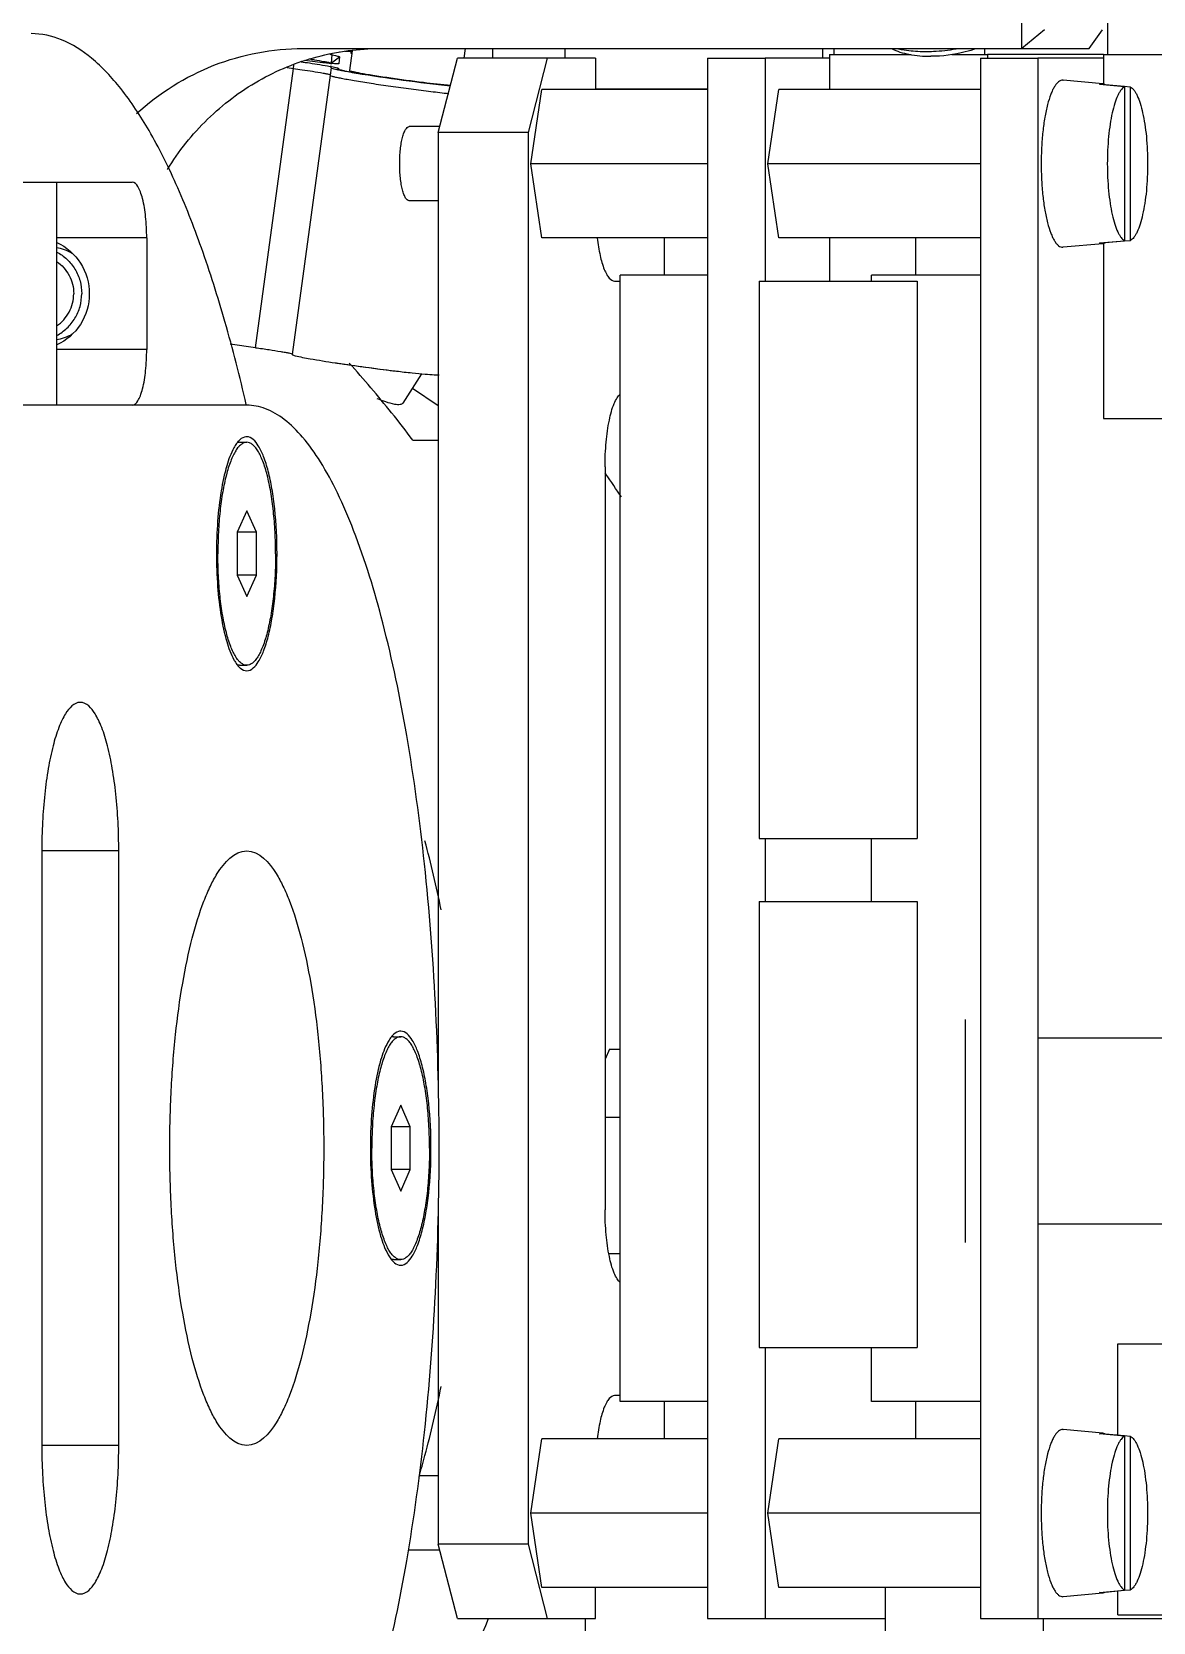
# Model space of a CAD drawing. Header units: millimetres. Extents: x 0 to 841, y 0 to 594.
# Drawn here: x 92.23 to 107.32, y 225.68 to 247.08 of the extents above; entities that cross this region are included whole.
import ezdxf

# ---------------------------------------------------------------- set-up
doc = ezdxf.new("R2010")
doc.units = ezdxf.units.MM
doc.header["$LTSCALE"] = 46.255
doc.layers.get('0').update_dxf_attribs({"linetype": 'CONTINUOUS'})
doc.layers.add('AXIS', color=7, linetype='CONTINUOUS')

msp = doc.modelspace()

# ---------------------------------------------------------------- linework, layer by layer
at = {"color": 7, "linetype": 'CONTINUOUS'}
for p, q in [((106.709, 246.774), (106.709, 250.374)), ((105.551, 246.855), (105.551, 249.056)), ((105.857, 247.105), (105.551, 246.855)), ((106.457, 246.855), (106.634, 247.105)), ((95.88, 246.855), (106.457, 246.855)), ((96.376, 246.808), (96.375, 246.808)), ((96.545, 246.825), (96.509, 246.56)), ((96.529, 246.824), (96.525, 246.795)), ((98.063, 246.855), (98.045, 246.725)), ((98.437, 246.725), (98.437, 246.855)), ((99.408, 246.725), (99.408, 246.855)), ((102.874, 246.726), (102.874, 246.855)), ((103.026, 246.774), (103.026, 246.855)), ((105.054, 246.774), (105.054, 246.855)), ((95.244, 242.828), (95.754, 246.587)), ((95.67, 246.598), (95.754, 246.587)), ((95.754, 246.587), (95.761, 246.636)), ((96.259, 246.658), (96.259, 246.658)), ((96.261, 246.594), (96.263, 246.618)), ((96.265, 246.647), (96.265, 246.653)), ((96.266, 246.658), (96.273, 246.775)), ((96.266, 246.663), (96.371, 246.744)), ((96.339, 246.57), (96.361, 246.587)), ((96.345, 246.569), (96.36, 246.581)), ((96.361, 246.587), (96.36, 246.581)), ((96.365, 246.652), (96.364, 246.651)), ((96.371, 246.744), (96.365, 246.652)), ((97.702, 245.725), (97.961, 246.725)), ((99.815, 246.725), (97.961, 246.725)), ((99.168, 246.725), (98.909, 245.725)), ((99.815, 246.725), (99.815, 246.305)), ((101.325, 246.724), (102.097, 246.724)), ((101.325, 246.724), (101.325, 225.724)), ((102.964, 246.724), (102.097, 246.724)), ((102.097, 246.724), (102.097, 243.724)), ((102.964, 246.774), (104.061, 246.774)), ((102.964, 246.774), (102.964, 246.305)), ((104.609, 246.774), (105.089, 246.774)), ((104.995, 246.724), (105.768, 246.724)), ((104.995, 246.724), (104.995, 225.724)), ((106.648, 246.774), (105.089, 246.774)), ((105.089, 246.774), (105.089, 246.724)), ((106.648, 246.724), (105.768, 246.724)), ((105.768, 246.724), (105.768, 225.724)), ((106.648, 246.774), (108.676, 246.774)), ((106.648, 246.774), (106.648, 246.381)), ((96.248, 246.495), (95.738, 242.737)), ((96.224, 246.51), (96.233, 246.508)), ((106.102, 246.43), (106.109, 246.429)), ((106.64, 246.381), (106.109, 246.429)), ((106.933, 246.34), (106.595, 246.371)), ((106.633, 246.382), (106.64, 246.381)), ((106.672, 246.364), (106.672, 246.371)), ((106.672, 246.371), (106.933, 246.347)), ((98.945, 245.305), (99.095, 246.305)), ((101.325, 246.305), (99.095, 246.305)), ((101.325, 246.306), (99.815, 246.306)), ((102.133, 245.305), (102.282, 246.305)), ((104.995, 246.305), (102.282, 246.305)), ((106.933, 246.347), (107.01, 246.34)), ((106.933, 246.34), (106.933, 244.269)), ((107.01, 246.34), (107.01, 244.269)), ((98.909, 245.725), (97.702, 245.725)), ((97.702, 245.725), (97.702, 232.91)), ((98.909, 245.725), (98.909, 226.725)), ((101.325, 245.305), (98.945, 245.305)), ((99.095, 244.305), (98.945, 245.305)), ((104.995, 245.305), (102.133, 245.305)), ((102.282, 244.305), (102.133, 245.305)), ((90.739, 245.055), (93.586, 245.055)), ((92.567, 245.055), (92.567, 242.055)), ((93.78, 244.305), (92.567, 244.305)), ((93.78, 244.305), (93.78, 242.805)), ((101.325, 244.305), (99.095, 244.305)), ((100.743, 243.805), (100.743, 244.305)), ((104.995, 244.305), (102.282, 244.305)), ((102.964, 244.305), (102.964, 243.724)), ((104.124, 243.805), (104.124, 244.305)), ((106.64, 244.228), (106.109, 244.18)), ((106.595, 244.238), (106.933, 244.269)), ((106.64, 244.228), (106.633, 244.228)), ((106.648, 244.228), (106.648, 241.874)), ((106.933, 244.262), (106.672, 244.238)), ((106.672, 244.238), (106.672, 244.245)), ((107.01, 244.269), (106.933, 244.262)), ((106.109, 244.18), (106.102, 244.18)), ((101.325, 243.805), (100.15, 243.805)), ((100.15, 228.644), (100.15, 243.805)), ((104.995, 243.805), (103.531, 243.805)), ((103.531, 243.724), (103.531, 243.805)), ((100.074, 243.725), (100.15, 243.725)), ((102.02, 243.724), (104.145, 243.724)), ((102.02, 243.724), (102.02, 236.224)), ((104.145, 243.724), (104.145, 236.224)), ((93.78, 242.805), (92.567, 242.805)), ((95.244, 242.828), (94.904, 242.874)), ((96.315, 242.625), (96.327, 242.623)), ((96.327, 242.623), (96.339, 242.621)), ((96.411, 242.611), (96.421, 242.609)), ((97.109, 242.517), (97.122, 242.515)), ((97.122, 242.515), (97.138, 242.514)), ((97.474, 242.478), (97.224, 242.081)), ((97.353, 242.285), (97.702, 242.05)), ((95.125, 242.055), (89.654, 242.055)), ((106.648, 241.874), (108.676, 241.874)), ((95.029, 241.555), (95.125, 241.555)), ((97.36, 241.584), (97.702, 241.584)), ((99.945, 241.225), (99.945, 231.225)), ((99.945, 241.127), (99.956, 241.127)), ((95.125, 240.632), (94.996, 240.344)), ((95.255, 240.344), (95.125, 240.632)), ((95.255, 240.344), (94.996, 240.344)), ((94.996, 240.344), (94.996, 239.766)), ((95.255, 239.766), (95.255, 240.344)), ((95.255, 239.766), (94.996, 239.766)), ((94.996, 239.766), (95.125, 239.478)), ((95.125, 239.478), (95.255, 239.766)), ((95.029, 238.555), (95.125, 238.555)), ((102.02, 236.224), (104.145, 236.224)), ((102.097, 236.224), (102.097, 235.374)), ((103.531, 235.374), (103.531, 236.224)), ((102.02, 235.374), (104.145, 235.374)), ((102.02, 235.374), (102.02, 229.374)), ((104.145, 235.374), (104.145, 229.374)), ((104.792, 230.787), (104.792, 233.787)), ((97.099, 233.555), (97.196, 233.555)), ((110.839, 233.537), (105.768, 233.537)), ((100.006, 233.388), (99.945, 233.251)), ((100.006, 233.388), (100.15, 233.388)), ((97.196, 232.632), (97.066, 232.344)), ((97.325, 232.344), (97.196, 232.632)), ((99.945, 232.472), (100.15, 232.472)), ((97.325, 232.344), (97.066, 232.344)), ((97.066, 232.344), (97.066, 231.766)), ((97.325, 231.766), (97.325, 232.344)), ((97.325, 231.766), (97.066, 231.766)), ((97.066, 231.766), (97.196, 231.478)), ((97.196, 231.478), (97.325, 231.766)), ((97.702, 231.2), (97.702, 226.725)), ((105.768, 231.037), (112.288, 231.037)), ((97.099, 230.555), (97.196, 230.555)), ((97.702, 230.714), (97.682, 230.695)), ((99.995, 230.638), (100.15, 230.638)), ((102.02, 229.374), (104.145, 229.374)), ((102.097, 229.374), (102.097, 225.724)), ((103.531, 228.644), (103.531, 229.374)), ((106.842, 229.424), (107.98, 229.424)), ((106.842, 228.195), (106.842, 229.424)), ((100.15, 228.725), (100.074, 228.725)), ((101.325, 228.644), (100.15, 228.644)), ((100.743, 228.144), (100.743, 228.644)), ((104.995, 228.644), (103.531, 228.644)), ((104.124, 228.144), (104.124, 228.644)), ((106.102, 228.269), (106.109, 228.268)), ((106.64, 228.22), (106.109, 228.268)), ((106.933, 228.179), (106.595, 228.21)), ((106.634, 228.221), (106.64, 228.22)), ((106.672, 228.203), (106.672, 228.21)), ((106.672, 228.21), (106.933, 228.186)), ((106.933, 228.186), (107.01, 228.179)), ((106.933, 228.179), (106.933, 226.108)), ((107.01, 228.179), (107.01, 226.108)), ((98.945, 227.144), (99.095, 228.144)), ((101.325, 228.144), (99.095, 228.144)), ((102.133, 227.144), (102.282, 228.144)), ((104.995, 228.144), (102.282, 228.144)), ((101.325, 227.144), (98.945, 227.144)), ((99.095, 226.144), (98.945, 227.144)), ((104.995, 227.144), (102.133, 227.144)), ((102.282, 226.144), (102.133, 227.144)), ((98.909, 226.725), (97.702, 226.725)), ((97.961, 225.725), (97.702, 226.725)), ((98.909, 226.725), (99.168, 225.725)), ((101.325, 226.144), (99.095, 226.144)), ((99.815, 225.725), (99.815, 226.144)), ((104.995, 226.144), (102.282, 226.144)), ((103.715, 225.424), (103.715, 226.144)), ((106.64, 226.067), (106.109, 226.019)), ((106.595, 226.077), (106.933, 226.108)), ((106.64, 226.067), (106.634, 226.067)), ((106.933, 226.101), (106.672, 226.077)), ((106.672, 226.077), (106.672, 226.084)), ((106.842, 225.774), (106.842, 226.093)), ((107.01, 226.108), (106.933, 226.101)), ((106.109, 226.019), (106.102, 226.019)), ((97.961, 225.725), (99.815, 225.725)), ((99.682, 216.233), (99.682, 225.725)), ((101.325, 225.724), (102.097, 225.724)), ((102.097, 225.724), (103.715, 225.724)), ((104.995, 225.724), (105.768, 225.724)), ((105.768, 225.724), (113.274, 225.725)), ((105.84, 225.724), (105.84, 225.424)), ((106.842, 225.774), (111.044, 225.774))]:
    msp.add_line(p, q, dxfattribs=at)
at = {"color": 6, "linetype": 'CONTINUOUS'}
msp.add_line((96.261, 246.594), (96.248, 246.495), dxfattribs=at)
at = {"color": 7, "linetype": 'CONTINUOUS'}
for centre, radius, start, end in [((95.863, 239.784), 7.066, 84.6599, 84.929), ((104.262, 248.872), 2.057, 268.7005, 270.0027), ((95.571, 243.078), 3.757, 79.4508, 79.717), ((95.69, 243.62), 3.046, 79.1112, 79.4529), ((96.505, 249.631), 2.988, 265.1146, 265.4558), ((95.701, 243.777), 3.046, 79.1112, 79.4529), ((92.475, 243.589), 0.591, 59.2379, 81.0271), ((92.475, 243.521), 0.591, 278.9729, 300.7621), ((99.741, 265.117), 22.751, 261.4013, 261.5841), ((100.275, 268.728), 26.401, 261.4264, 263.1124), ((100.344, 269.235), 26.913, 261.6192, 262.9419), ((85.081, 232.34), 15.369, 38.7074, 41.9844), ((99.828, 265.11), 22.756, 262.9546, 263.1375), ((85.059, 232.322), 15.398, 36.9784, 38.7083), ((102.4, 242.831), 2.979, 214.4506, 214.8873), ((87.245, 232.265), 15.495, 33.5097, 34.8868), ((82.1, 232.067), 15.964, 11.5496, 14.9754), ((82.1, 232.043), 15.964, 345.0246, 348.4504), ((82.135, 232.034), 15.928, 343.9583, 345.0238)]:
    msp.add_arc(centre, radius, start, end, dxfattribs=at)
for points, knots in [([(95.119, 242.063), (95.033, 242.437), (94.852, 243.147), (94.539, 244.14), (94.202, 245.001), (93.844, 245.722), (93.468, 246.297), (93.076, 246.721), (92.664, 246.99), (92.366, 247.055), (92.227, 247.055)], [0, 0, 0, 0, 0.190166, 0.36219, 0.51485, 0.647426, 0.75993, 0.853552, 0.931485, 1, 1, 1, 1]), ([(93.644, 245.98), (93.946, 246.256), (94.653, 246.7), (95.475, 246.855), (95.88, 246.855)], [0, 0, 0, 0, 0.502079, 1, 1, 1, 1]), ([(94.058, 245.227), (94.209, 245.473), (94.571, 245.929), (95.265, 246.452), (96.062, 246.78), (96.632, 246.855), (96.915, 246.855)], [0, 0, 0, 0, 0.252838, 0.503483, 0.752268, 1, 1, 1, 1]), ([(96.375, 246.808), (96.375, 246.807), (96.374, 246.807), (96.373, 246.807), (96.372, 246.807)], [0, 0, 0, 0, 0.406045, 1, 1, 1, 1]), ([(96.525, 246.813), (96.517, 246.813), (96.489, 246.815), (96.46, 246.817), (96.44, 246.818)], [0, 0, 0, 0, 0.286717, 1, 1, 1, 1]), ([(96.525, 246.795), (96.525, 246.794), (96.527, 246.792), (96.53, 246.791), (96.531, 246.79)], [0, 0, 0, 0, 0.314193, 1, 1, 1, 1]), ([(103.798, 246.855), (103.871, 246.817), (104.046, 246.765), (104.227, 246.75), (104.325, 246.75)], [0, 0, 0, 0, 0.457437, 1, 1, 1, 1]), ([(103.891, 246.852), (103.917, 246.846), (104.024, 246.826), (104.132, 246.817), (104.215, 246.815)], [0, 0, 0, 0, 0.237664, 1, 1, 1, 1]), ([(104.262, 246.815), (104.295, 246.815), (104.431, 246.818), (104.566, 246.834), (104.666, 246.852)], [0, 0, 0, 0, 0.246023, 1, 1, 1, 1]), ([(104.937, 246.852), (104.889, 246.835), (104.69, 246.777), (104.481, 246.75), (104.325, 246.75)], [0, 0, 0, 0, 0.246118, 1, 1, 1, 1]), ([(95.754, 246.587), (95.793, 246.581), (95.926, 246.562), (96.06, 246.542), (96.154, 246.525)], [0, 0, 0, 0, 0.288093, 1, 1, 1, 1]), ([(95.856, 246.677), (95.894, 246.672), (96.025, 246.652), (96.156, 246.632), (96.248, 246.615)], [0, 0, 0, 0, 0.290583, 1, 1, 1, 1]), ([(96.251, 246.654), (96.228, 246.656), (96.113, 246.667), (95.999, 246.681), (95.908, 246.693)], [0, 0, 0, 0, 0.201288, 1, 1, 1, 1]), ([(95.985, 246.711), (96.002, 246.709), (96.062, 246.699), (96.122, 246.689), (96.165, 246.681)], [0, 0, 0, 0, 0.286186, 1, 1, 1, 1]), ([(96.165, 246.681), (96.172, 246.68), (96.196, 246.676), (96.219, 246.671), (96.235, 246.667)], [0, 0, 0, 0, 0.306388, 1, 1, 1, 1]), ([(96.235, 246.667), (96.241, 246.665), (96.248, 246.663), (96.258, 246.661), (96.259, 246.658)], [0, 0, 0, 0, 0.709276, 1, 1, 1, 1]), ([(96.301, 246.578), (96.291, 246.581), (96.281, 246.585), (96.261, 246.59), (96.261, 246.594)], [0, 0, 0, 0, 0.726046, 1, 1, 1, 1]), ([(96.266, 246.612), (96.28, 246.609), (96.303, 246.604), (96.334, 246.598), (96.349, 246.592), (96.361, 246.589), (96.361, 246.587)], [0, 0, 0, 0, 0.424701, 0.735994, 0.927697, 1, 1, 1, 1]), ([(96.365, 246.651), (96.362, 246.649), (96.352, 246.649), (96.334, 246.649), (96.304, 246.65), (96.281, 246.652), (96.268, 246.653)], [0, 0, 0, 0, 0.091808, 0.290492, 0.595044, 1, 1, 1, 1]), ([(96.277, 246.768), (96.29, 246.766), (96.313, 246.761), (96.345, 246.754), (96.36, 246.749), (96.372, 246.746), (96.371, 246.744)], [0, 0, 0, 0, 0.424701, 0.735994, 0.927697, 1, 1, 1, 1]), ([(96.36, 246.581), (96.36, 246.577), (96.378, 246.573), (96.401, 246.564), (96.449, 246.554), (96.484, 246.547), (96.505, 246.543)], [0, 0, 0, 0, 0.072184, 0.263977, 0.575354, 1, 1, 1, 1]), ([(96.154, 246.525), (96.162, 246.523), (96.185, 246.519), (96.208, 246.514), (96.224, 246.51)], [0, 0, 0, 0, 0.306388, 1, 1, 1, 1]), ([(96.233, 246.508), (96.237, 246.507), (96.241, 246.505), (96.248, 246.503), (96.248, 246.502)], [0, 0, 0, 0, 0.697993, 1, 1, 1, 1]), ([(96.248, 246.495), (96.248, 246.491), (96.266, 246.486), (96.289, 246.478), (96.339, 246.467), (96.401, 246.454), (96.482, 246.44), (96.616, 246.416), (96.811, 246.385), (97.066, 246.348), (97.334, 246.311), (97.594, 246.278), (97.763, 246.258), (97.843, 246.25)], [0, 0, 0, 0, 0.00694, 0.025265, 0.055015, 0.095652, 0.14643, 0.20636, 0.348926, 0.512384, 0.684141, 0.850964, 1, 1, 1, 1]), ([(96.417, 246.553), (96.405, 246.556), (96.366, 246.563), (96.327, 246.571), (96.301, 246.578)], [0, 0, 0, 0, 0.307205, 1, 1, 1, 1]), ([(96.601, 246.52), (96.584, 246.523), (96.523, 246.534), (96.461, 246.545), (96.417, 246.553)], [0, 0, 0, 0, 0.280019, 1, 1, 1, 1]), ([(96.509, 246.56), (96.509, 246.557), (96.527, 246.553), (96.549, 246.545), (96.598, 246.536), (96.658, 246.523), (96.736, 246.51), (96.862, 246.489), (97.042, 246.462), (97.268, 246.43), (97.546, 246.394), (97.747, 246.371), (97.87, 246.361)], [0, 0, 0, 0, 0.007635, 0.028516, 0.062478, 0.108681, 0.166, 0.232968, 0.388865, 0.560629, 0.730898, 1, 1, 1, 1]), ([(97.867, 246.348), (97.653, 246.37), (97.231, 246.424), (96.81, 246.485), (96.601, 246.52)], [0, 0, 0, 0, 0.503417, 1, 1, 1, 1]), ([(106.102, 246.43), (106.093, 246.43), (106.072, 246.426), (106.043, 246.408), (106.015, 246.38), (105.989, 246.342), (105.963, 246.295), (105.929, 246.214), (105.892, 246.092), (105.857, 245.923), (105.831, 245.73), (105.815, 245.522), (105.809, 245.305), (105.815, 245.088), (105.831, 244.879), (105.857, 244.687), (105.892, 244.518), (105.929, 244.395), (105.963, 244.315), (105.989, 244.267), (106.015, 244.229), (106.043, 244.201), (106.072, 244.184), (106.093, 244.18), (106.102, 244.18)], [0, 0, 0, 0, 0.011999, 0.02546, 0.041394, 0.060358, 0.082588, 0.108128, 0.168733, 0.240732, 0.321847, 0.409301, 0.5, 0.590699, 0.678153, 0.759268, 0.831267, 0.891872, 0.917412, 0.939642, 0.958606, 0.97454, 0.988001, 1, 1, 1, 1]), ([(106.595, 246.371), (106.598, 246.373), (106.61, 246.379), (106.624, 246.382), (106.633, 246.382)], [0, 0, 0, 0, 0.26448, 1, 1, 1, 1]), ([(106.64, 246.381), (106.643, 246.381), (106.654, 246.379), (106.665, 246.375), (106.672, 246.371)], [0, 0, 0, 0, 0.240721, 1, 1, 1, 1]), ([(106.933, 246.34), (106.914, 246.33), (106.889, 246.304), (106.862, 246.262), (106.831, 246.204), (106.797, 246.112), (106.764, 245.983), (106.736, 245.833), (106.709, 245.605), (106.695, 245.305), (106.709, 245.004), (106.736, 244.776), (106.764, 244.626), (106.797, 244.497), (106.831, 244.406), (106.862, 244.347), (106.889, 244.305), (106.914, 244.28), (106.933, 244.269)], [0, 0, 0, 0, 0.029355, 0.047949, 0.069358, 0.120589, 0.182384, 0.253292, 0.331393, 0.5, 0.668607, 0.746708, 0.817616, 0.879411, 0.930642, 0.952051, 0.970645, 1, 1, 1, 1]), ([(107.01, 246.34), (107.029, 246.33), (107.054, 246.304), (107.082, 246.262), (107.112, 246.204), (107.146, 246.112), (107.179, 245.983), (107.207, 245.833), (107.235, 245.605), (107.248, 245.305), (107.235, 245.004), (107.207, 244.776), (107.179, 244.626), (107.146, 244.497), (107.112, 244.406), (107.082, 244.347), (107.054, 244.305), (107.029, 244.28), (107.01, 244.269)], [0, 0, 0, 0, 0.029355, 0.047949, 0.069358, 0.120589, 0.182384, 0.253292, 0.331393, 0.5, 0.668607, 0.746708, 0.817616, 0.879411, 0.930642, 0.952051, 0.970645, 1, 1, 1, 1]), ([(93.78, 244.305), (93.78, 244.401), (93.771, 244.579), (93.74, 244.787), (93.698, 244.923), (93.663, 245.002), (93.618, 245.055), (93.586, 245.055)], [0, 0, 0, 0, 0.358007, 0.665561, 0.78738, 0.883288, 1, 1, 1, 1]), ([(92.57, 244.244), (92.699, 244.186), (92.927, 243.987), (93.049, 243.555), (92.927, 243.123), (92.699, 242.924), (92.57, 242.866)], [0, 0, 0, 0, 0.247833, 0.5, 0.752167, 1, 1, 1, 1]), ([(99.839, 244.304), (99.849, 244.225), (99.872, 244.082), (99.917, 243.918), (99.963, 243.818), (100.002, 243.758), (100.046, 243.725), (100.074, 243.725)], [0, 0, 0, 0, 0.369444, 0.665334, 0.780444, 0.872798, 1, 1, 1, 1]), ([(106.633, 244.228), (106.63, 244.228), (106.617, 244.229), (106.604, 244.233), (106.595, 244.238)], [0, 0, 0, 0, 0.241136, 1, 1, 1, 1]), ([(106.672, 244.238), (106.67, 244.237), (106.66, 244.232), (106.648, 244.229), (106.64, 244.228)], [0, 0, 0, 0, 0.263004, 1, 1, 1, 1]), ([(92.569, 244.116), (92.619, 244.091), (92.713, 244.024), (92.822, 243.889), (92.891, 243.729), (92.906, 243.613), (92.906, 243.555)], [0, 0, 0, 0, 0.246866, 0.496091, 0.747415, 1, 1, 1, 1]), ([(92.568, 243.987), (92.603, 243.964), (92.668, 243.909), (92.741, 243.804), (92.787, 243.683), (92.798, 243.598), (92.798, 243.555)], [0, 0, 0, 0, 0.247257, 0.496647, 0.747802, 1, 1, 1, 1]), ([(92.568, 243.123), (92.603, 243.146), (92.668, 243.201), (92.741, 243.306), (92.787, 243.427), (92.798, 243.512), (92.798, 243.555)], [0, 0, 0, 0, 0.247257, 0.496647, 0.747802, 1, 1, 1, 1]), ([(92.569, 242.994), (92.619, 243.019), (92.713, 243.086), (92.822, 243.221), (92.891, 243.381), (92.906, 243.497), (92.906, 243.555)], [0, 0, 0, 0, 0.246866, 0.496091, 0.747415, 1, 1, 1, 1]), ([(93.586, 242.055), (93.618, 242.055), (93.663, 242.108), (93.698, 242.187), (93.74, 242.323), (93.771, 242.531), (93.78, 242.709), (93.78, 242.805)], [0, 0, 0, 0, 0.116712, 0.21262, 0.334439, 0.641993, 1, 1, 1, 1]), ([(95.244, 242.828), (95.305, 242.82), (95.418, 242.804), (95.551, 242.783), (95.639, 242.767), (95.686, 242.759), (95.717, 242.751), (95.733, 242.747), (95.737, 242.744)], [0, 0, 0, 0, 0.367699, 0.684067, 0.808802, 0.905002, 0.969406, 1, 1, 1, 1]), ([(95.738, 242.737), (95.737, 242.733), (95.757, 242.728), (95.767, 242.724), (95.777, 242.721)], [0, 0, 0, 0, 0.273959, 1, 1, 1, 1]), ([(95.777, 242.721), (95.843, 242.704), (96.023, 242.672), (96.202, 242.642), (96.315, 242.625)], [0, 0, 0, 0, 0.375521, 1, 1, 1, 1]), ([(97.138, 242.514), (97.209, 242.505), (97.339, 242.491), (97.509, 242.473), (97.628, 242.465), (97.691, 242.461), (97.712, 242.464)], [0, 0, 0, 0, 0.37417, 0.677507, 0.890556, 1, 1, 1, 1]), ([(97.224, 242.081), (97.217, 242.069), (97.176, 242.056), (97.059, 242.074), (96.957, 242.11), (96.881, 242.141)], [0, 0, 0, 0, 0.113775, 0.31103, 1, 1, 1, 1]), ([(99.945, 241.225), (99.945, 241.336), (99.954, 241.548), (99.993, 241.834), (100.045, 242.034), (100.102, 242.149), (100.133, 242.19), (100.15, 242.203)], [0, 0, 0, 0, 0.328947, 0.622836, 0.851932, 0.936235, 1, 1, 1, 1]), ([(95.125, 222.055), (95.211, 222.055), (95.395, 222.092), (95.652, 222.248), (95.899, 222.496), (96.136, 222.832), (96.363, 223.254), (96.667, 223.97), (96.997, 225.058), (97.307, 226.561), (97.539, 228.272), (97.681, 230.127), (97.73, 232.055), (97.681, 233.983), (97.539, 235.838), (97.307, 237.549), (96.997, 239.052), (96.667, 240.14), (96.363, 240.856), (96.136, 241.278), (95.899, 241.614), (95.652, 241.862), (95.395, 242.018), (95.211, 242.055), (95.125, 242.055)], [0, 0, 0, 0, 0.011999, 0.02546, 0.041394, 0.060358, 0.082588, 0.108128, 0.168733, 0.240732, 0.321847, 0.409301, 0.5, 0.590699, 0.678153, 0.759268, 0.831267, 0.891872, 0.917412, 0.939642, 0.958606, 0.97454, 0.988001, 1, 1, 1, 1]), ([(95.125, 241.555), (95.112, 241.555), (95.085, 241.549), (95.046, 241.526), (95.009, 241.489), (94.974, 241.439), (94.94, 241.375), (94.894, 241.268), (94.845, 241.105), (94.798, 240.879), (94.763, 240.623), (94.742, 240.344), (94.737, 240.153), (94.737, 240.055)], [0, 0, 0, 0, 0.024002, 0.050919, 0.082789, 0.120717, 0.165175, 0.216256, 0.337465, 0.481463, 0.643697, 0.818596, 1, 1, 1, 1]), ([(95.513, 240.055), (95.513, 240.153), (95.509, 240.344), (95.487, 240.623), (95.453, 240.879), (95.406, 241.105), (95.357, 241.268), (95.311, 241.375), (95.277, 241.439), (95.241, 241.489), (95.204, 241.526), (95.166, 241.549), (95.138, 241.555), (95.125, 241.555)], [0, 0, 0, 0, 0.181404, 0.356303, 0.518537, 0.662535, 0.783744, 0.834825, 0.879283, 0.917211, 0.949081, 0.975998, 1, 1, 1, 1]), ([(95.125, 238.555), (95.112, 238.555), (95.085, 238.561), (95.046, 238.584), (95.009, 238.621), (94.974, 238.671), (94.94, 238.735), (94.894, 238.842), (94.845, 239.005), (94.798, 239.231), (94.763, 239.487), (94.742, 239.766), (94.737, 239.957), (94.737, 240.055)], [0, 0, 0, 0, 0.024002, 0.050919, 0.082789, 0.120717, 0.165175, 0.216256, 0.337465, 0.481463, 0.643697, 0.818596, 1, 1, 1, 1]), ([(95.513, 240.055), (95.513, 239.957), (95.509, 239.766), (95.487, 239.487), (95.453, 239.231), (95.406, 239.005), (95.357, 238.842), (95.311, 238.735), (95.277, 238.671), (95.241, 238.621), (95.204, 238.584), (95.166, 238.561), (95.138, 238.555), (95.125, 238.555)], [0, 0, 0, 0, 0.181404, 0.356303, 0.518537, 0.662535, 0.783744, 0.834825, 0.879283, 0.917211, 0.949081, 0.975998, 1, 1, 1, 1]), ([(94.09, 232.055), (94.09, 232.315), (94.103, 232.826), (94.16, 233.568), (94.252, 234.253), (94.377, 234.854), (94.508, 235.288), (94.631, 235.577), (94.769, 235.837), (94.959, 236.055), (95.125, 236.055)], [0, 0, 0, 0, 0.182243, 0.357951, 0.520935, 0.665598, 0.787368, 0.838686, 0.88335, 1, 1, 1, 1]), ([(95.125, 236.055), (95.292, 236.055), (95.481, 235.837), (95.619, 235.577), (95.743, 235.288), (95.873, 234.854), (95.998, 234.253), (96.091, 233.568), (96.148, 232.826), (96.161, 232.315), (96.161, 232.055)], [0, 0, 0, 0, 0.11665, 0.161314, 0.212632, 0.334402, 0.479065, 0.642049, 0.817757, 1, 1, 1, 1]), ([(97.196, 233.555), (97.183, 233.555), (97.155, 233.549), (97.117, 233.526), (97.08, 233.489), (97.044, 233.439), (97.01, 233.375), (96.965, 233.268), (96.915, 233.105), (96.869, 232.879), (96.834, 232.623), (96.812, 232.344), (96.808, 232.153), (96.808, 232.055)], [0, 0, 0, 0, 0.024002, 0.050919, 0.082789, 0.120717, 0.165175, 0.216256, 0.337465, 0.481463, 0.643697, 0.818596, 1, 1, 1, 1]), ([(97.584, 232.055), (97.584, 232.153), (97.579, 232.344), (97.558, 232.623), (97.523, 232.879), (97.476, 233.105), (97.427, 233.268), (97.381, 233.375), (97.347, 233.439), (97.312, 233.489), (97.275, 233.526), (97.236, 233.549), (97.209, 233.555), (97.196, 233.555)], [0, 0, 0, 0, 0.181404, 0.356303, 0.518537, 0.662535, 0.783744, 0.834825, 0.879283, 0.917211, 0.949081, 0.975998, 1, 1, 1, 1]), ([(95.125, 228.055), (94.959, 228.055), (94.769, 228.273), (94.631, 228.533), (94.508, 228.822), (94.377, 229.256), (94.252, 229.857), (94.16, 230.542), (94.103, 231.284), (94.09, 231.795), (94.09, 232.055)], [0, 0, 0, 0, 0.11665, 0.161314, 0.212632, 0.334402, 0.479065, 0.642049, 0.817757, 1, 1, 1, 1]), ([(96.161, 232.055), (96.161, 231.795), (96.148, 231.284), (96.091, 230.542), (95.998, 229.857), (95.873, 229.256), (95.743, 228.822), (95.619, 228.533), (95.481, 228.273), (95.292, 228.055), (95.125, 228.055)], [0, 0, 0, 0, 0.182243, 0.357951, 0.520935, 0.665598, 0.787368, 0.838686, 0.88335, 1, 1, 1, 1]), ([(97.196, 230.555), (97.183, 230.555), (97.155, 230.561), (97.117, 230.584), (97.08, 230.621), (97.044, 230.671), (97.01, 230.735), (96.965, 230.842), (96.915, 231.005), (96.869, 231.231), (96.834, 231.487), (96.812, 231.766), (96.808, 231.957), (96.808, 232.055)], [0, 0, 0, 0, 0.024002, 0.050919, 0.082789, 0.120717, 0.165175, 0.216256, 0.337465, 0.481463, 0.643697, 0.818596, 1, 1, 1, 1]), ([(97.584, 232.055), (97.584, 231.957), (97.579, 231.766), (97.558, 231.487), (97.523, 231.231), (97.476, 231.005), (97.427, 230.842), (97.381, 230.735), (97.347, 230.671), (97.312, 230.621), (97.275, 230.584), (97.236, 230.561), (97.209, 230.555), (97.196, 230.555)], [0, 0, 0, 0, 0.181404, 0.356303, 0.518537, 0.662535, 0.783744, 0.834825, 0.879283, 0.917211, 0.949081, 0.975998, 1, 1, 1, 1]), ([(100.15, 230.247), (100.133, 230.26), (100.102, 230.301), (100.045, 230.416), (99.993, 230.616), (99.954, 230.902), (99.945, 231.114), (99.945, 231.225)], [0, 0, 0, 0, 0.063748, 0.148037, 0.377123, 0.671026, 1, 1, 1, 1]), ([(100.074, 228.725), (100.046, 228.725), (100.002, 228.692), (99.963, 228.632), (99.917, 228.532), (99.872, 228.368), (99.849, 228.225), (99.839, 228.145)], [0, 0, 0, 0, 0.127158, 0.219513, 0.334635, 0.630558, 1, 1, 1, 1]), ([(106.102, 228.269), (106.093, 228.269), (106.072, 228.265), (106.043, 228.247), (106.015, 228.219), (105.989, 228.181), (105.963, 228.134), (105.929, 228.053), (105.892, 227.931), (105.857, 227.762), (105.831, 227.569), (105.815, 227.361), (105.809, 227.144), (105.815, 226.927), (105.831, 226.718), (105.857, 226.526), (105.892, 226.357), (105.929, 226.234), (105.963, 226.154), (105.989, 226.106), (106.015, 226.068), (106.043, 226.04), (106.072, 226.023), (106.093, 226.019), (106.102, 226.019)], [0, 0, 0, 0, 0.011999, 0.02546, 0.041394, 0.060358, 0.082588, 0.108128, 0.168733, 0.240732, 0.321847, 0.409301, 0.5, 0.590699, 0.678153, 0.759268, 0.831267, 0.891872, 0.917412, 0.939642, 0.958606, 0.97454, 0.988001, 1, 1, 1, 1]), ([(106.595, 228.21), (106.598, 228.212), (106.61, 228.218), (106.624, 228.221), (106.634, 228.221)], [0, 0, 0, 0, 0.26448, 1, 1, 1, 1]), ([(106.64, 228.22), (106.643, 228.22), (106.654, 228.218), (106.665, 228.214), (106.672, 228.21)], [0, 0, 0, 0, 0.240721, 1, 1, 1, 1]), ([(106.933, 228.179), (106.914, 228.169), (106.889, 228.143), (106.862, 228.101), (106.831, 228.043), (106.797, 227.951), (106.764, 227.822), (106.736, 227.672), (106.709, 227.444), (106.696, 227.144), (106.709, 226.843), (106.736, 226.615), (106.764, 226.465), (106.797, 226.336), (106.831, 226.245), (106.862, 226.186), (106.889, 226.144), (106.914, 226.119), (106.933, 226.108)], [0, 0, 0, 0, 0.029355, 0.047949, 0.069358, 0.120589, 0.182384, 0.253292, 0.331393, 0.5, 0.668607, 0.746708, 0.817616, 0.879411, 0.930642, 0.952051, 0.970645, 1, 1, 1, 1]), ([(107.01, 228.179), (107.029, 228.169), (107.054, 228.143), (107.082, 228.101), (107.112, 228.043), (107.146, 227.951), (107.18, 227.822), (107.207, 227.672), (107.235, 227.444), (107.248, 227.144), (107.235, 226.843), (107.207, 226.615), (107.18, 226.465), (107.146, 226.336), (107.112, 226.245), (107.082, 226.186), (107.054, 226.144), (107.029, 226.119), (107.01, 226.108)], [0, 0, 0, 0, 0.029355, 0.047949, 0.069358, 0.120589, 0.182384, 0.253292, 0.331393, 0.5, 0.668607, 0.746708, 0.817616, 0.879411, 0.930642, 0.952051, 0.970645, 1, 1, 1, 1]), ([(106.634, 226.067), (106.63, 226.067), (106.617, 226.068), (106.604, 226.072), (106.595, 226.077)], [0, 0, 0, 0, 0.241136, 1, 1, 1, 1]), ([(106.672, 226.077), (106.67, 226.076), (106.66, 226.071), (106.648, 226.068), (106.64, 226.067)], [0, 0, 0, 0, 0.263004, 1, 1, 1, 1]), ([(98.375, 225.72), (97.952, 224.742), (96.909, 222.875), (95.506, 221.261), (94.732, 220.54)], [0, 0, 0, 0, 0.501686, 1, 1, 1, 1])]:
    msp.add_open_spline(points, degree=3, knots=knots, dxfattribs=at)
for points in [[(95.029, 241.555), (95.02, 241.555), (95.011, 241.554), (95.002, 241.552)], [(95.029, 238.555), (95.02, 238.555), (95.011, 238.556), (95.002, 238.558)], [(97.099, 233.555), (97.09, 233.555), (97.081, 233.554), (97.073, 233.552)], [(97.099, 230.555), (97.09, 230.555), (97.081, 230.556), (97.073, 230.558)]]:
    msp.add_open_spline(points, degree=3, dxfattribs=at)
at = {"layer": 'AXIS', "color": 7, "linetype": 'CONTINUOUS'}
for p, q in [((97.723, 245.805), (97.312, 245.805)), ((97.702, 244.805), (97.312, 244.805)), ((93.404, 236.055), (92.369, 236.055)), ((92.369, 236.055), (92.369, 228.055)), ((93.404, 228.055), (93.404, 236.055)), ((93.404, 228.055), (92.369, 228.055)), ((97.702, 227.644), (97.44, 227.644)), ((97.723, 226.644), (97.312, 226.644))]:
    msp.add_line(p, q, dxfattribs=at)
for centre, start, end in [((95.259, 241.347), 137.4015, 140.9361), ((95.259, 238.763), 219.0639, 222.5985), ((97.33, 233.347), 137.4015, 140.9361), ((97.33, 230.763), 219.0639, 222.5985)]:
    msp.add_arc(centre, 0.332, start, end, dxfattribs=at)
for points, knots in [([(97.183, 245.305), (97.183, 245.338), (97.184, 245.401), (97.192, 245.494), (97.203, 245.58), (97.219, 245.655), (97.235, 245.709), (97.25, 245.745), (97.268, 245.778), (97.291, 245.805), (97.312, 245.805)], [0, 0, 0, 0, 0.182241, 0.357952, 0.520936, 0.665599, 0.787369, 0.838688, 0.88335, 1, 1, 1, 1]), ([(97.312, 244.805), (97.291, 244.805), (97.268, 244.832), (97.25, 244.865), (97.235, 244.901), (97.219, 244.955), (97.203, 245.03), (97.192, 245.116), (97.184, 245.209), (97.183, 245.272), (97.183, 245.305)], [0, 0, 0, 0, 0.11665, 0.161312, 0.212631, 0.334401, 0.479064, 0.642048, 0.817759, 1, 1, 1, 1]), ([(94.952, 241.481), (94.91, 241.405), (94.842, 241.212), (94.772, 240.881), (94.728, 240.485), (94.712, 240.055), (94.728, 239.625), (94.772, 239.229), (94.842, 238.898), (94.91, 238.705), (94.952, 238.629)], [0, 0, 0, 0, 0.089929, 0.208724, 0.348767, 0.5, 0.651233, 0.791276, 0.910071, 1, 1, 1, 1]), ([(95.002, 241.556), (94.997, 241.551), (94.979, 241.527), (94.963, 241.501), (94.952, 241.481)], [0, 0, 0, 0, 0.23008, 1, 1, 1, 1]), ([(95.125, 241.63), (95.116, 241.63), (95.073, 241.624), (95.037, 241.596), (95.015, 241.571)], [0, 0, 0, 0, 0.220971, 1, 1, 1, 1]), ([(95.125, 238.48), (95.191, 238.48), (95.287, 238.591), (95.359, 238.756), (95.421, 238.954), (95.469, 239.189), (95.519, 239.561), (95.542, 240.055), (95.519, 240.549), (95.469, 240.921), (95.421, 241.156), (95.359, 241.354), (95.287, 241.519), (95.191, 241.63), (95.125, 241.63)], [0, 0, 0, 0, 0.05834, 0.10629, 0.167189, 0.239537, 0.321045, 0.5, 0.678955, 0.760463, 0.832811, 0.89371, 0.94166, 1, 1, 1, 1]), ([(94.952, 238.629), (94.956, 238.622), (94.971, 238.596), (94.988, 238.571), (95.002, 238.554)], [0, 0, 0, 0, 0.27041, 1, 1, 1, 1]), ([(95.015, 238.539), (95.023, 238.53), (95.053, 238.5), (95.095, 238.48), (95.125, 238.48)], [0, 0, 0, 0, 0.294122, 1, 1, 1, 1]), ([(92.886, 238.055), (92.803, 238.055), (92.709, 237.946), (92.639, 237.816), (92.578, 237.672), (92.512, 237.455), (92.45, 237.154), (92.404, 236.812), (92.375, 236.441), (92.369, 236.185), (92.369, 236.055)], [0, 0, 0, 0, 0.116649, 0.161312, 0.21263, 0.334399, 0.479065, 0.642041, 0.817768, 1, 1, 1, 1]), ([(93.404, 236.055), (93.404, 236.185), (93.398, 236.441), (93.369, 236.812), (93.323, 237.154), (93.261, 237.455), (93.195, 237.672), (93.134, 237.816), (93.064, 237.946), (92.97, 238.055), (92.886, 238.055)], [0, 0, 0, 0, 0.182232, 0.357959, 0.520935, 0.665601, 0.78737, 0.838688, 0.883351, 1, 1, 1, 1]), ([(97.072, 233.556), (97.068, 233.551), (97.05, 233.527), (97.034, 233.501), (97.023, 233.481)], [0, 0, 0, 0, 0.23008, 1, 1, 1, 1]), ([(97.196, 233.63), (97.186, 233.63), (97.144, 233.624), (97.108, 233.596), (97.086, 233.571)], [0, 0, 0, 0, 0.220971, 1, 1, 1, 1]), ([(97.196, 230.48), (97.261, 230.48), (97.357, 230.591), (97.43, 230.756), (97.491, 230.954), (97.539, 231.189), (97.59, 231.561), (97.613, 232.055), (97.59, 232.549), (97.539, 232.921), (97.491, 233.156), (97.43, 233.354), (97.357, 233.519), (97.261, 233.63), (97.196, 233.63)], [0, 0, 0, 0, 0.05834, 0.10629, 0.167189, 0.239537, 0.321045, 0.5, 0.678955, 0.760463, 0.832811, 0.89371, 0.94166, 1, 1, 1, 1]), ([(97.023, 233.481), (96.981, 233.405), (96.912, 233.212), (96.843, 232.881), (96.798, 232.485), (96.783, 232.055), (96.798, 231.625), (96.843, 231.229), (96.912, 230.898), (96.981, 230.705), (97.023, 230.629)], [0, 0, 0, 0, 0.089929, 0.208724, 0.348767, 0.5, 0.651233, 0.791276, 0.910071, 1, 1, 1, 1]), ([(97.023, 230.629), (97.027, 230.622), (97.042, 230.596), (97.058, 230.571), (97.072, 230.554)], [0, 0, 0, 0, 0.27041, 1, 1, 1, 1]), ([(97.086, 230.539), (97.094, 230.53), (97.124, 230.5), (97.166, 230.48), (97.196, 230.48)], [0, 0, 0, 0, 0.294122, 1, 1, 1, 1]), ([(92.369, 228.055), (92.369, 227.925), (92.375, 227.669), (92.404, 227.298), (92.45, 226.956), (92.512, 226.655), (92.578, 226.438), (92.639, 226.294), (92.709, 226.164), (92.803, 226.055), (92.886, 226.055)], [0, 0, 0, 0, 0.182232, 0.357959, 0.520935, 0.665601, 0.78737, 0.838688, 0.883351, 1, 1, 1, 1]), ([(92.886, 226.055), (92.97, 226.055), (93.064, 226.164), (93.134, 226.294), (93.195, 226.438), (93.261, 226.655), (93.323, 226.956), (93.369, 227.298), (93.398, 227.669), (93.404, 227.925), (93.404, 228.055)], [0, 0, 0, 0, 0.116649, 0.161312, 0.21263, 0.334399, 0.479065, 0.642041, 0.817768, 1, 1, 1, 1])]:
    msp.add_open_spline(points, degree=3, knots=knots, dxfattribs=at)

doc.saveas('drawing.dxf')
